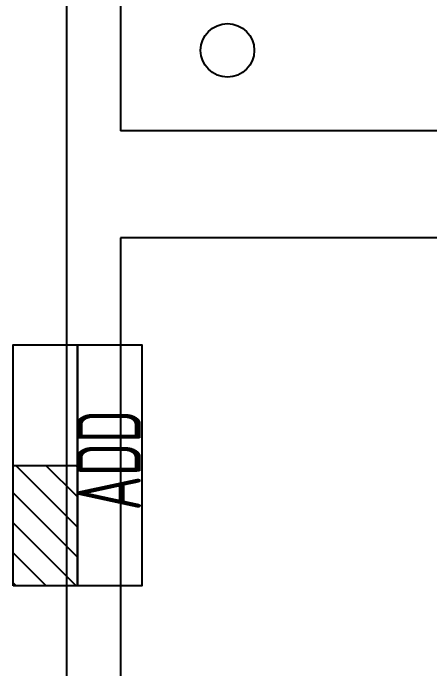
# Model space of a CAD drawing. Header units: millimetres. Extents: x -28014 to 297841, y -81741 to 47579.
# Drawn here: x 232439 to 233216, y -24914 to -23689 of the extents above; entities that cross this region are included whole.
import ezdxf

# ---------------------------------------------------------------- set-up
doc = ezdxf.new("R2010")
doc.units = ezdxf.units.MM
doc.header["$MEASUREMENT"] = 0
doc.linetypes.add('DOTE', pattern=[2.42, 2, -0.2, 0.02, -0.2])
for name, color, linetype in [('A-电气-洞口', 171, 'Continuous'), ('A-立面-填充1', 8, 'Continuous'), ('A-轴网-轴网', 1, 'DOTE'), ('AR9-墙线', 160, 'Continuous'), ('FF-平面文字', 50, 'Continuous'), ('P-污水-立管', 50, 'Continuous')]:
    doc.layers.add(name, color=color, linetype=linetype)
doc.styles.add('标注', font='hzs.shx', dxfattribs={"width": 0.7, "bigfont": 'hztxt.shx'})

# ---------------------------------------------------------------- blocks, each defined once
blk = doc.blocks.new('d1')
at = {"layer": 'A-电气-洞口'}
blk.add_lwpolyline([(0, 120), (450, 120), (450, 0), (0, 0)], close=True, dxfattribs=at)
at = {"layer": 'A-电气-洞口', "style": '标注', "width": 0.7}
blk.add_text('ADD', height=120, dxfattribs=at).set_placement((140.9, 1.8))
blk = doc.blocks.new('d2')
at = {"layer": 'A-电气-洞口'}
h = blk.add_hatch(dxfattribs=at)
h.set_pattern_fill('ANSI31', color=256, scale=25, style=0)
h.set_pattern_definition([(45, (-62577.283, -46598.13), (-28.0633, 28.0633), [])])
h.paths.add_polyline_path([(225, 0), (225, 120), (0, 120), (0, 0)])
blk.add_line((225, 120), (225, 0), dxfattribs=at)
at = {"layer": 'A-电气-洞口', "ltscale": 0.01}
blk.add_lwpolyline([(0, 120), (450, 120), (450, 0), (0, 0)], close=True, dxfattribs=at)
blk = doc.blocks.new('gfthy')
at = {"layer": 'A-电气-洞口', "rotation": 90}
for name, p in [('d2', (-3555, 3100)), ('d1', (-3435, 3100))]:
    blk.add_blockref(name, p, dxfattribs=at)
blk = doc.blocks.new('fxdgdh')
at = {"layer": 'P-污水-立管'}
blk.add_circle((-800.2, -3050), 50, dxfattribs=at)
blk = doc.blocks.new('dfgfthy')
at = {"layer": 'A-轴网-轴网'}
blk.add_line((16441.9, 7751.7), (16441.9, 20677), dxfattribs=at)

msp = doc.modelspace()

# ---------------------------------------------------------------- linework, layer by layer
at = {"layer": 'AR9-墙线'}
for p, q in [((232639.033, -23359.028), (232639.033, -23909.028)), ((233639.033, -23909.028), (232639.033, -23909.028)), ((233639.033, -24109.028), (232639.033, -24109.028)), ((232639.033, -24109.028), (232639.033, -26359.028))]:
    msp.add_line(p, q, dxfattribs=at)

# ---------------------------------------------------------------- block references
msp.add_blockref('dfgfthy', (216097.097, -35139.657))
at = {"layer": 'A-立面-填充1'}
msp.add_blockref('gfthy', (236114.033, -27859.028), dxfattribs=at)
at = {"layer": 'FF-平面文字'}
msp.add_blockref('fxdgdh', (233639.033, -20709.028), dxfattribs=at)

doc.saveas('drawing.dxf')
